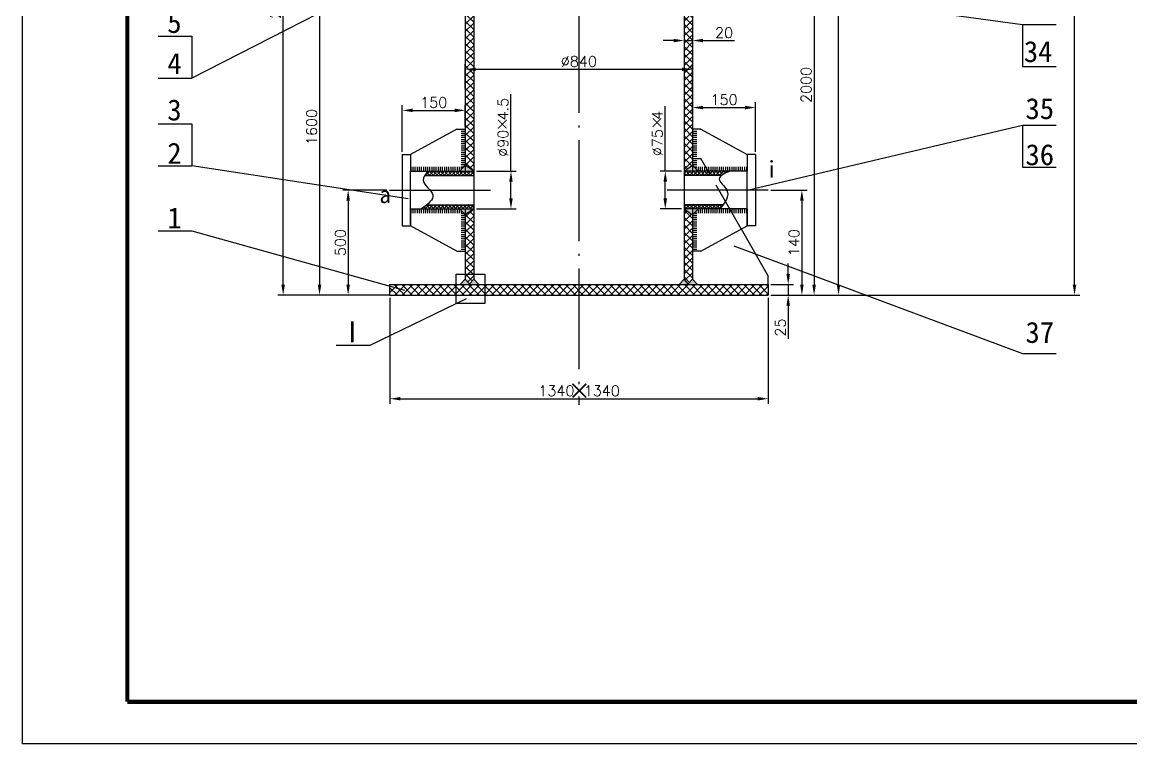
# Model space of a CAD drawing. Extents: x -699 to 795, y -2090 to -821.
# Drawn here: x 201.3 to 464.8, y -2090.2 to -1918.5 of the extents above; entities that cross this region are included whole.
import ezdxf

# ---------------------------------------------------------------- set-up
doc = ezdxf.new("R2010")
doc.units = 0
doc.header["$MEASUREMENT"] = 0
doc.linetypes.add('ACAD_ISO02W100', pattern=[15, 12, -3])
doc.linetypes.add('ACAD_ISO04W100', pattern=[30.5, 24, -3, 0.5, -3])
doc.layers.get('DEFPOINTS').update_dxf_attribs({"linetype": 'CONTINUOUS'})
for name, color, linetype in [('中线', 1, 'ACAD_ISO04W100'), ('标注', 5, 'CONTINUOUS'), ('细线', 4, 'CONTINUOUS'), ('虚线', 3, 'ACAD_ISO02W100'), ('边框线', 7, 'CONTINUOUS')]:
    doc.layers.add(name, color=color, linetype=linetype)
doc.styles.get("Standard").update_dxf_attribs({"font": 'txt.shx'})
doc.styles.add('临时', font='SIMFANG.TTF', dxfattribs={"height": 4})
doc.styles.add('文字', font='SIMFANG.TTF', dxfattribs={"height": 5})
doc.dimstyles.get("Standard").update_dxf_attribs({"dimtxt": 2.5, "dimasz": 2.5, "dimexe": 1.25, "dimexo": 0.625, "dimtad": 1, "dimdec": 4, "dimdsep": 46, "dimlunit": 6, "dimtxsty": 'Standard', "dimcen": 2.5, "dimadec": 0, "dimazin": 0, "dimtfac": 1, "dimtdec": 4, "dimtmove": 0, "dimatfit": 3, "dimfxl": 1, "dimtolj": 1, "dimtzin": 0, "dimarcsym": 0})
pattern_1 = [(90, (2824.7265, -1577.3854), (-0.5, 1e-16), [])]
pattern_2 = [(270, (2824.7265, -2339.4735), (-0.5, -1e-16), [])]
pattern_3 = [(90, (-2157.4838, -1577.3854), (0.5, 1e-16), [])]
pattern_4 = [(270, (-2157.4838, -2339.4735), (0.5, -1e-16), [])]
pattern_5 = [(45, (-113.764, -71.2914), (-0.44194174, 0.44194174), []), (135, (-113.764, -71.2914), (-0.44194174, -0.44194174), [])]
pattern_6 = [(45, (-113.764, -71.2914), (-0.8838835, 0.8838835), []), (135, (-113.764, -71.2914), (-0.8838835, -0.8838835), [])]

# ---------------------------------------------------------------- blocks, each defined once
blk = doc.blocks.new('*D47')
at = {"layer": 'DEFPOINTS', "color": 0}
for p in [(288.7, -1983.43), (378.62, -1983.43), (378.62, -2008.07)]:
    blk.add_point(p, dxfattribs=at)
at = {"layer": '标注', "color": 0, "lineweight": -2}
for p, q in [((288.7, -1984.05), (288.7, -2009.32)), ((378.62, -1984.05), (378.62, -2009.32)), ((291.2, -2008.07), (376.12, -2008.07))]:
    blk.add_line(p, q, dxfattribs=at)
at = {"layer": '标注', "color": 0}
for points in [[(291.2, -2007.65), (291.2, -2008.48), (288.7, -2008.07)], [(376.12, -2007.65), (376.12, -2008.48), (378.62, -2008.07)]]:
    blk.add_solid(points, dxfattribs=at)
at = {"layer": '标注', "color": 0, "insert": (333.66, -2006.19), "char_height": 2.5, "attachment_point": 5}
blk.add_mtext('\\A1;1340 1340', dxfattribs=at)
blk = doc.blocks.new('*D48')
at = {"layer": 'DEFPOINTS', "color": 0}
for p in [(378.62, -1980.93), (378.62, -1983.43), (383.36, -1983.43)]:
    blk.add_point(p, dxfattribs=at)
at = {"layer": '标注', "color": 0, "lineweight": -2}
for p, q in [((383.36, -1978.43), (383.36, -1975.93)), ((379.25, -1980.93), (384.61, -1980.93)), ((383.36, -1980.93), (383.36, -1983.43)), ((379.25, -1983.43), (384.61, -1983.43)), ((383.36, -1985.93), (383.36, -1993.85))]:
    blk.add_line(p, q, dxfattribs=at)
at = {"layer": '标注', "color": 0}
for points in [[(382.95, -1978.43), (383.78, -1978.43), (383.36, -1980.93)], [(382.95, -1985.93), (383.78, -1985.93), (383.36, -1983.43)]]:
    blk.add_solid(points, dxfattribs=at)
at = {"layer": '标注', "color": 0, "insert": (381.49, -1991.14), "char_height": 2.5, "attachment_point": 5, "rotation": 90}
blk.add_mtext('\\A1;25', dxfattribs=at)
blk = doc.blocks.new('*D49')
at = {"layer": 'DEFPOINTS', "color": 0}
for p in [(360.62, -1929.71), (306.62, -1934.86), (360.62, -1935.66)]:
    blk.add_point(p, dxfattribs=at)
at = {"layer": '标注', "color": 0, "lineweight": -2}
for p, q in [((306.62, -1934.24), (306.62, -1928.46)), ((360.62, -1935.04), (360.62, -1928.46)), ((309.12, -1929.71), (358.12, -1929.71))]:
    blk.add_line(p, q, dxfattribs=at)
at = {"layer": '标注', "color": 0}
for points in [[(309.12, -1929.3), (309.12, -1930.13), (306.62, -1929.71)], [(358.12, -1929.3), (358.12, -1930.13), (360.62, -1929.71)]]:
    blk.add_solid(points, dxfattribs=at)
at = {"layer": '标注', "color": 0, "insert": (333.61, -1927.84), "char_height": 2.5, "attachment_point": 5}
blk.add_mtext('\\A1;%%c840', dxfattribs=at)
blk = doc.blocks.new('*D50')
at = {"layer": 'DEFPOINTS', "color": 0}
for p in [(358.62, -1919.98), (360.62, -1919.75), (360.62, -1922.86)]:
    blk.add_point(p, dxfattribs=at)
at = {"layer": '标注', "color": 0, "lineweight": -2}
for p, q in [((358.62, -1920.61), (358.62, -1924.11)), ((360.62, -1920.38), (360.62, -1924.11)), ((356.12, -1922.86), (353.62, -1922.86)), ((358.62, -1922.86), (360.62, -1922.86)), ((363.12, -1922.86), (370.62, -1922.86))]:
    blk.add_line(p, q, dxfattribs=at)
at = {"layer": '标注', "color": 0}
for points in [[(356.12, -1922.45), (356.12, -1923.28), (358.62, -1922.86)], [(363.12, -1922.45), (363.12, -1923.28), (360.62, -1922.86)]]:
    blk.add_solid(points, dxfattribs=at)
at = {"layer": '标注', "color": 0, "insert": (368.12, -1920.99), "char_height": 2.5, "attachment_point": 5}
blk.add_mtext('\\A1;20', dxfattribs=at)
blk = doc.blocks.new('*D51')
at = {"layer": 'DEFPOINTS', "color": 0}
for p in [(288.62, -1958.43), (278.78, -1983.43), (288.62, -1983.43)]:
    blk.add_point(p, dxfattribs=at)
at = {"layer": '标注', "color": 0, "lineweight": -2}
for p, q in [((288, -1958.43), (277.53, -1958.43)), ((278.78, -1960.93), (278.78, -1980.93)), ((288, -1983.43), (277.53, -1983.43))]:
    blk.add_line(p, q, dxfattribs=at)
at = {"layer": '标注', "color": 0}
for points in [[(278.36, -1960.93), (279.19, -1960.93), (278.78, -1958.43)], [(278.36, -1980.93), (279.19, -1980.93), (278.78, -1983.43)]]:
    blk.add_solid(points, dxfattribs=at)
at = {"layer": '标注', "color": 0, "insert": (276.9, -1970.93), "char_height": 2.5, "attachment_point": 5, "rotation": 90}
blk.add_mtext('\\A1;500', dxfattribs=at)
blk = doc.blocks.new('*D52')
at = {"layer": 'DEFPOINTS', "color": 0}
for p in [(293.62, -1903.43), (271.98, -1983.43), (278.78, -1983.43)]:
    blk.add_point(p, dxfattribs=at)
at = {"layer": '标注', "color": 0, "lineweight": -2}
for p, q in [((293, -1903.43), (270.73, -1903.43)), ((271.98, -1905.93), (271.98, -1980.93)), ((278.15, -1983.43), (270.73, -1983.43))]:
    blk.add_line(p, q, dxfattribs=at)
at = {"layer": '标注', "color": 0}
for points in [[(271.56, -1905.93), (272.39, -1905.93), (271.98, -1903.43)], [(271.56, -1980.93), (272.39, -1980.93), (271.98, -1983.43)]]:
    blk.add_solid(points, dxfattribs=at)
at = {"layer": '标注', "color": 0, "insert": (270.1, -1943.43), "char_height": 2.5, "attachment_point": 5, "rotation": 90}
blk.add_mtext('\\A1;1600', dxfattribs=at)
blk = doc.blocks.new('*D53')
at = {"layer": 'DEFPOINTS', "color": 0}
for p in [(263.32, -1843.43), (279.62, -1843.43), (278.78, -1983.43)]:
    blk.add_point(p, dxfattribs=at)
at = {"layer": '标注', "color": 0, "lineweight": -2}
for p, q in [((279, -1843.43), (262.07, -1843.43)), ((263.32, -1980.93), (263.32, -1845.93)), ((278.15, -1983.43), (262.07, -1983.43))]:
    blk.add_line(p, q, dxfattribs=at)
at = {"layer": '标注', "color": 0}
for points in [[(262.91, -1845.93), (263.74, -1845.93), (263.32, -1843.43)], [(262.91, -1980.93), (263.74, -1980.93), (263.32, -1983.43)]]:
    blk.add_solid(points, dxfattribs=at)
at = {"layer": '标注', "color": 0, "insert": (261.45, -1913.43), "char_height": 2.5, "attachment_point": 5, "rotation": 90}
blk.add_mtext('\\A1;2800', dxfattribs=at)
blk = doc.blocks.new('*D55')
at = {"layer": 'DEFPOINTS', "color": 0}
for p in [(378.62, -1958.43), (378.62, -1983.43), (386.62, -1983.43)]:
    blk.add_point(p, dxfattribs=at)
at = {"layer": '标注', "color": 0, "lineweight": -2}
for p, q in [((379.25, -1958.43), (387.87, -1958.43)), ((386.62, -1960.93), (386.62, -1980.93)), ((379.25, -1983.43), (387.87, -1983.43))]:
    blk.add_line(p, q, dxfattribs=at)
at = {"layer": '标注', "color": 0}
for points in [[(386.2, -1960.93), (387.03, -1960.93), (386.62, -1958.43)], [(386.2, -1980.93), (387.03, -1980.93), (386.62, -1983.43)]]:
    blk.add_solid(points, dxfattribs=at)
at = {"layer": '标注', "color": 0, "insert": (384.74, -1970.93), "char_height": 2.5, "attachment_point": 5, "rotation": 90}
blk.add_mtext('\\A1;140', dxfattribs=at)
blk = doc.blocks.new('*D56')
at = {"layer": 'DEFPOINTS', "color": 0}
for p in [(373.62, -1883.43), (378.62, -1983.43), (389.52, -1983.43)]:
    blk.add_point(p, dxfattribs=at)
at = {"layer": '标注', "color": 0, "lineweight": -2}
for p, q in [((374.25, -1883.43), (390.77, -1883.43)), ((389.52, -1885.93), (389.52, -1980.93)), ((379.25, -1983.43), (390.77, -1983.43))]:
    blk.add_line(p, q, dxfattribs=at)
at = {"layer": '标注', "color": 0}
for points in [[(389.1, -1885.93), (389.94, -1885.93), (389.52, -1883.43)], [(389.1, -1980.93), (389.94, -1980.93), (389.52, -1983.43)]]:
    blk.add_solid(points, dxfattribs=at)
at = {"layer": '标注', "color": 0, "insert": (387.64, -1933.43), "char_height": 2.5, "attachment_point": 5, "rotation": 90}
blk.add_mtext('\\A1;2000', dxfattribs=at)
blk = doc.blocks.new('*D57')
at = {"layer": 'DEFPOINTS', "color": 0}
for p in [(358.62, -1800.81), (395.32, -1800.81), (378.62, -1983.43)]:
    blk.add_point(p, dxfattribs=at)
at = {"layer": '标注', "color": 0, "lineweight": -2}
for p, q in [((359.25, -1800.81), (396.57, -1800.81)), ((395.32, -1980.93), (395.32, -1803.31)), ((379.25, -1983.43), (396.57, -1983.43))]:
    blk.add_line(p, q, dxfattribs=at)
at = {"layer": '标注', "color": 0}
for points in [[(394.91, -1803.31), (395.74, -1803.31), (395.32, -1800.81)], [(394.91, -1980.93), (395.74, -1980.93), (395.32, -1983.43)]]:
    blk.add_solid(points, dxfattribs=at)
at = {"layer": '标注', "color": 0, "insert": (393.45, -1892.12), "char_height": 2.5, "attachment_point": 5, "rotation": 90}
blk.add_mtext('\\A1;3300', dxfattribs=at)
blk = doc.blocks.new('*D64')
at = {"layer": 'DEFPOINTS', "color": 0}
for p in [(306.62, -1939.48), (306.62, -1943.93), (291.62, -1949.95)]:
    blk.add_point(p, dxfattribs=at)
at = {"layer": '标注', "color": 0, "lineweight": -2}
for p, q in [((291.62, -1949.32), (291.62, -1938.23)), ((306.62, -1943.3), (306.62, -1938.23)), ((294.12, -1939.48), (304.12, -1939.48))]:
    blk.add_line(p, q, dxfattribs=at)
at = {"layer": '标注', "color": 0}
for points in [[(294.12, -1939.06), (294.12, -1939.89), (291.62, -1939.48)], [(304.12, -1939.06), (304.12, -1939.89), (306.62, -1939.48)]]:
    blk.add_solid(points, dxfattribs=at)
at = {"layer": '标注', "color": 0, "insert": (299.12, -1937.6), "char_height": 2.5, "attachment_point": 5}
blk.add_mtext('\\A1;150', dxfattribs=at)
blk = doc.blocks.new('*D65')
at = {"layer": 'DEFPOINTS', "color": 0}
for p in [(375.62, -1938.81), (360.62, -1940.97), (375.62, -1949.95)]:
    blk.add_point(p, dxfattribs=at)
at = {"layer": '标注', "color": 0, "lineweight": -2}
for p, q in [((360.62, -1940.34), (360.62, -1937.56)), ((363.12, -1938.81), (373.12, -1938.81)), ((375.62, -1949.32), (375.62, -1937.56))]:
    blk.add_line(p, q, dxfattribs=at)
at = {"layer": '标注', "color": 0}
for points in [[(363.12, -1938.39), (363.12, -1939.22), (360.62, -1938.81)], [(373.12, -1938.39), (373.12, -1939.22), (375.62, -1938.81)]]:
    blk.add_solid(points, dxfattribs=at)
at = {"layer": '标注', "color": 0, "insert": (368.12, -1936.93), "char_height": 2.5, "attachment_point": 5}
blk.add_mtext('\\A1;150', dxfattribs=at)
blk = doc.blocks.new('*D74')
at = {"layer": 'DEFPOINTS', "color": 0}
for p in [(308.62, -1953.93), (317.47, -1953.93), (308.62, -1962.93)]:
    blk.add_point(p, dxfattribs=at)
at = {"layer": '标注', "color": 0, "lineweight": -2}
for p, q in [((317.47, -1953.93), (317.47, -1935.6)), ((309.25, -1953.93), (318.72, -1953.93)), ((317.47, -1960.43), (317.47, -1956.43)), ((309.25, -1962.93), (318.72, -1962.93))]:
    blk.add_line(p, q, dxfattribs=at)
at = {"layer": '标注', "color": 0}
for points in [[(317.05, -1956.43), (317.88, -1956.43), (317.47, -1953.93)], [(317.05, -1960.43), (317.88, -1960.43), (317.47, -1962.93)]]:
    blk.add_solid(points, dxfattribs=at)
at = {"layer": '标注', "color": 0, "insert": (315.59, -1943.51), "char_height": 2.5, "attachment_point": 5, "rotation": 90}
blk.add_mtext('\\A1;%%c90 4.5', dxfattribs=at)
blk = doc.blocks.new('*D75')
at = {"layer": 'DEFPOINTS', "color": 0}
for p in [(354.15, -1953.93), (358.62, -1953.93), (358.62, -1962.93)]:
    blk.add_point(p, dxfattribs=at)
at = {"layer": '标注', "color": 0, "lineweight": -2}
for p, q in [((354.15, -1953.93), (354.15, -1938.51)), ((358, -1953.93), (352.9, -1953.93)), ((354.15, -1960.43), (354.15, -1956.43)), ((358, -1962.93), (352.9, -1962.93))]:
    blk.add_line(p, q, dxfattribs=at)
at = {"layer": '标注', "color": 0}
for points in [[(353.73, -1956.43), (354.57, -1956.43), (354.15, -1953.93)], [(353.73, -1960.43), (354.57, -1960.43), (354.15, -1962.93)]]:
    blk.add_solid(points, dxfattribs=at)
at = {"layer": '标注', "color": 0, "insert": (352.27, -1944.97), "char_height": 2.5, "attachment_point": 5, "rotation": 90}
blk.add_mtext('\\A1;%%c75 4', dxfattribs=at)
blk = doc.blocks.new('*D85')
at = {"layer": 'DEFPOINTS', "color": 0}
for p in [(333.62, -1318.14), (451.41, -1318.14), (389.52, -1983.43)]:
    blk.add_point(p, dxfattribs=at)
at = {"layer": '标注', "color": 0, "lineweight": -2}
for p, q in [((334.25, -1318.14), (452.66, -1318.14)), ((451.41, -1980.93), (451.41, -1320.64)), ((390.14, -1983.43), (452.66, -1983.43))]:
    blk.add_line(p, q, dxfattribs=at)
at = {"layer": '标注', "color": 0}
for points in [[(450.99, -1320.64), (451.83, -1320.64), (451.41, -1318.14)], [(450.99, -1980.93), (451.83, -1980.93), (451.41, -1983.43)]]:
    blk.add_solid(points, dxfattribs=at)
at = {"layer": '标注', "color": 0, "insert": (449.53, -1650.79), "char_height": 2.5, "attachment_point": 5, "rotation": 90}
blk.add_mtext('\\A1;~11305', dxfattribs=at)

msp = doc.modelspace()

# ---------------------------------------------------------------- hatches: boundary and pattern name
at = {"layer": '标注'}
h = msp.add_hatch(dxfattribs=at)
h.set_pattern_fill('ANSI37', color=256, scale=10, style=0)
h.set_pattern_definition(pattern_6)
h.paths.add_polyline_path([(308.62135, -1907.92946), (306.62135, -1909.33089), (306.62135, -1952.52802), (308.62135, -1953.92946)])
h.paths.add_polyline_path([(360.62135, -1889.33089), (358.62135, -1887.92946), (358.62135, -1953.92946), (360.62135, -1952.52802), (360.62135, -1926.45351)])
h = msp.add_hatch(dxfattribs=at)
h.set_pattern_fill('ANSI31', color=256, scale=4, angle=315, style=0)
h.set_pattern_definition([(0, (2824.7265, -1577.3854), (1e-16, 0.5), [])])
h.paths.add_polyline_path([(306.62135, -1943.92946), (305.62135, -1943.92946), (305.62135, -1952.92946), (306.24738, -1952.92946), (306.62135, -1952.52802)])
h = msp.add_hatch(dxfattribs=at)
h.set_pattern_fill('ANSI31', color=256, scale=4, angle=315, style=0)
h.set_pattern_definition([(180, (-2157.4838, -1577.3854), (-1e-16, 0.5), [])])
h.paths.add_polyline_path([(360.62135, -1943.92946), (361.62135, -1943.92946), (361.62135, -1952.92946), (360.99532, -1952.92946), (360.62135, -1952.52802)])
h = msp.add_hatch(dxfattribs=at)
h.set_pattern_fill('ANSI31', color=256, scale=4, angle=45, style=0)
h.set_pattern_definition(pattern_1)
h.paths.add_polyline_path([(306.24738, -1952.92946), (293.62135, -1952.92946), (293.62135, -1953.27035), (296.30195, -1953.92946), (305.3158, -1953.92946)])
h = msp.add_hatch(dxfattribs=at)
h.set_pattern_fill('ANSI31', color=256, scale=4, angle=45, style=0)
h.set_pattern_definition(pattern_1)
h.paths.add_polyline_path([(293.62135, -1953.27035), (293.62135, -1953.92946), (296.30195, -1953.92946)])
h = msp.add_hatch(dxfattribs=at)
h.set_pattern_fill('ANSI37', color=256, scale=5, style=0)
h.set_pattern_definition(pattern_5)
edge = h.paths.add_edge_path()
edge.add_line((308.62135, -1953.92946), (297.72652, -1953.92946))
edge.add_spline(control_points=[(297.72652, -1953.92946), (297.46316, -1954.26355), (297.1998, -1954.59764), (296.9946, -1954.92946)], knot_values=[0, 0, 0, 0, 1.108747596, 1.108747596, 1.108747596, 1.108747596], degree=3, periodic=0)
edge.add_line((296.9946, -1954.92946), (308.62135, -1954.92946))
edge.add_line((308.62135, -1954.92946), (308.62135, -1953.92946))
edge = h.paths.add_edge_path()
edge.add_line((308.62135, -1961.92946), (297.50369, -1961.92946))
edge.add_spline(control_points=[(297.50369, -1961.92946), (297.10954, -1962.26337), (296.66803, -1962.59641), (296.22652, -1962.92946)], knot_values=[9.59120489, 9.59120489, 9.59120489, 9.59120489, 10.875997961, 10.875997961, 10.875997961, 10.875997961], degree=3, periodic=0)
edge.add_line((296.22652, -1962.92946), (308.62135, -1962.92946))
edge.add_line((308.62135, -1962.92946), (308.62135, -1961.92946))
h = msp.add_hatch(color=256, dxfattribs=at)
h.paths.add_polyline_path([(306.62135, -1952.52802), (306.62135, -1953.92946), (308.62135, -1953.92946)])
h.paths.add_polyline_path([(306.62135, -1952.52802), (305.3158, -1953.92946), (306.62135, -1953.92946)])
h = msp.add_hatch(color=256, dxfattribs=at)
h.paths.add_polyline_path([(360.62135, -1952.52802), (360.62135, -1953.92946), (358.62135, -1953.92946)])
h.paths.add_polyline_path([(360.62135, -1952.52802), (361.9269, -1953.92946), (360.62135, -1953.92946)])
h = msp.add_hatch(dxfattribs=at)
h.set_pattern_fill('ANSI37', color=256, scale=5, style=0)
h.set_pattern_definition(pattern_5)
h.paths.add_polyline_path([(364.33563, -1953.92946), (358.62135, -1953.92946), (358.62135, -1954.92946), (364.90706, -1954.92946)])
edge = h.paths.add_edge_path()
edge.add_line((367.8758, -1961.92946), (358.62135, -1961.92946))
edge.add_line((358.62135, -1961.92946), (358.62135, -1962.92946))
edge.add_line((358.62135, -1962.92946), (367.12135, -1962.92946))
edge.add_spline(control_points=[(367.12135, -1962.92946), (367.37941, -1962.59581), (367.63748, -1962.26217), (367.8758, -1961.92946)], knot_values=[10.109726698, 10.109726698, 10.109726698, 10.109726698, 11.154785465, 11.154785465, 11.154785465, 11.154785465], degree=3, periodic=0)
edge = h.paths.add_edge_path()
edge.add_spline(control_points=[(367.56262, -1954.92946), (368.05544, -1954.57503), (368.78581, -1954.25224), (369.51618, -1953.92946)], knot_values=[0, 0, 0, 0, 1.802773522, 1.802773522, 1.802773522, 1.802773522], degree=3, periodic=0)
edge.add_line((369.51618, -1953.92946), (364.33563, -1953.92946))
edge.add_line((364.33563, -1953.92946), (364.90706, -1954.92946))
edge.add_line((364.90706, -1954.92946), (367.56262, -1954.92946))
h = msp.add_hatch(dxfattribs=at)
h.set_pattern_fill('ANSI31', color=256, scale=4, angle=45, style=0)
h.set_pattern_definition(pattern_3)
h.paths.add_polyline_path([(360.99532, -1952.92946), (373.62135, -1952.92946), (373.62135, -1953.27035), (370.94074, -1953.92946), (361.9269, -1953.92946)])
h = msp.add_hatch(dxfattribs=at)
h.set_pattern_fill('ANSI31', color=256, scale=4, angle=45, style=0)
h.set_pattern_definition(pattern_3)
h.paths.add_polyline_path([(373.62135, -1953.27035), (373.62135, -1953.92946), (370.94074, -1953.92946)])
h = msp.add_hatch(dxfattribs=at)
h.set_pattern_fill('ANSI31', color=256, scale=4, angle=45, style=0)
h.set_pattern_definition(pattern_2)
h.paths.add_polyline_path([(306.24738, -1963.92946), (293.62135, -1963.92946), (293.62135, -1963.58856), (296.30195, -1962.92946), (305.3158, -1962.92946)])
h = msp.add_hatch(dxfattribs=at)
h.set_pattern_fill('ANSI31', color=256, scale=4, angle=45, style=0)
h.set_pattern_definition(pattern_2)
h.paths.add_polyline_path([(293.62135, -1963.58856), (293.62135, -1962.92946), (296.30195, -1962.92946)])
h = msp.add_hatch(color=256, dxfattribs=at)
h.paths.add_polyline_path([(306.62135, -1962.92946), (305.3158, -1962.92946), (306.62135, -1964.33089)])
h.paths.add_polyline_path([(308.62135, -1962.92946), (306.62135, -1962.92946), (306.62135, -1963.52802), (306.62135, -1964.33089)])
h = msp.add_hatch(dxfattribs=at)
h.set_pattern_fill('ANSI37', color=256, scale=10, style=0)
h.set_pattern_definition(pattern_6)
h.paths.add_polyline_path([(308.62135, -1962.92946), (306.62135, -1964.33089), (306.62135, -1979.65942), (307.62135, -1980.7298), (308.62135, -1979.65942)])
h = msp.add_hatch(color=256, dxfattribs=at)
h.paths.add_polyline_path([(360.62135, -1962.92946), (361.9269, -1962.92946), (360.62135, -1964.33089)])
h.paths.add_polyline_path([(358.62135, -1962.92946), (360.62135, -1962.92946), (360.62135, -1963.52802), (360.62135, -1964.33089)])
h = msp.add_hatch(dxfattribs=at)
h.set_pattern_fill('ANSI37', color=256, scale=10, style=0)
h.set_pattern_definition(pattern_6)
h.paths.add_polyline_path([(360.62135, -1964.33089), (358.62135, -1962.92946), (358.62135, -1979.65942), (359.62135, -1980.7298), (360.62135, -1979.65942)])
h = msp.add_hatch(dxfattribs=at)
h.set_pattern_fill('ANSI31', color=256, scale=4, angle=45, style=0)
h.set_pattern_definition(pattern_4)
h.paths.add_polyline_path([(360.99532, -1963.92946), (373.62135, -1963.92946), (373.62135, -1963.58856), (370.94074, -1962.92946), (361.9269, -1962.92946)])
h = msp.add_hatch(dxfattribs=at)
h.set_pattern_fill('ANSI31', color=256, scale=4, angle=45, style=0)
h.set_pattern_definition(pattern_4)
h.paths.add_polyline_path([(373.62135, -1963.58856), (373.62135, -1962.92946), (370.94074, -1962.92946)])
h = msp.add_hatch(dxfattribs=at)
h.set_pattern_fill('ANSI31', color=256, scale=4, angle=315, style=0)
h.set_pattern_definition([(0, (2824.7265, -2339.4735), (1e-16, -0.5), [])])
h.paths.add_polyline_path([(306.62135, -1972.92946), (305.62135, -1972.92946), (305.62135, -1963.92946), (306.24738, -1963.92946), (306.62135, -1964.33089)])
h = msp.add_hatch(dxfattribs=at)
h.set_pattern_fill('ANSI31', color=256, scale=4, angle=315, style=0)
h.set_pattern_definition([(180, (-2157.4838, -2339.4735), (-1e-16, -0.5), [])])
h.paths.add_polyline_path([(360.62135, -1972.92946), (361.62135, -1972.92946), (361.62135, -1963.92946), (360.99532, -1963.92946), (360.62135, -1964.33089)])
h = msp.add_hatch(dxfattribs=at)
h.set_pattern_fill('ANSI37', color=256, scale=10, style=0)
h.set_pattern_definition(pattern_6)
h.paths.add_polyline_path([(333.62135, -1983.42946), (333.62135, -1980.92946), (288.62135, -1980.92946), (288.62135, -1983.42946)])
h.paths.add_polyline_path([(333.62135, -1980.92946), (333.62135, -1983.42946), (378.62135, -1983.42946), (378.62135, -1980.92946)])
for points in [[(306.62135, -1979.65942), (305.43482, -1980.92946), (309.80788, -1980.92946), (308.62135, -1979.65942), (307.62135, -1980.7298)], [(358.62135, -1979.65942), (357.43482, -1980.92946), (361.80788, -1980.92946), (360.62135, -1979.65942), (359.62135, -1980.7298)]]:
    msp.add_hatch(color=256, dxfattribs=at).paths.add_polyline_path(points)

# ---------------------------------------------------------------- linework, layer by layer
at = {"layer": '中线'}
for p, q in [((333.62135, -1306.07155), (333.62135, -2009.50839)), ((288.62135, -1958.42946), (313.0935, -1958.42946)), ((378.62135, -1958.42946), (354.14919, -1958.42946))]:
    msp.add_line(p, q, dxfattribs=at)
at = {"layer": '标注'}
for p, q in [((334.77493, -1904.82503), (439.0769, -1919.01579)), ((292.85698, -1905.45905), (241.59008, -1931.79336)), ((373.62135, -1958.42946), (439.0769, -1943.00936)), ((293.02695, -1960.54239), (241.59008, -1952.68628)), ((241.59008, -1968.15301), (292.12845, -1982.2212)), ((370.41888, -1971.68633), (439.0769, -1997.27143)), ((288.62135, -1983.42946), (275.52627, -1983.42946)), ((306.79322, -1984.31396), (283.90634, -1995.40019))]:
    msp.add_line(p, q, dxfattribs=at)
msp.add_lwpolyline([(304.42903, -1978.42631), (311.23982, -1978.42631), (311.23982, -1985.43229), (304.42903, -1985.43229)], close=True, dxfattribs=at)
for points in [[(297.72652, -1953.92946), (296.61064, -1956.15141), (298.88501, -1959.55846), (296.22652, -1962.92946)], [(369.51618, -1953.92946), (366.95493, -1955.80915), (368.76753, -1958.42946), (367.12135, -1962.92946)]]:
    msp.add_spline(points, degree=3, dxfattribs=at)
at = {"layer": '细线'}
for p in [(201.29931, -1249.16404), (795.29931, -2090.16404)]:
    msp.add_line(p, (201.29931, -2090.16404), dxfattribs=at)
at = {"layer": '虚线'}
for p in [(360.62135, -1950.92946), (372.19871, -1967.68984)]:
    msp.add_line(p, (362.62135, -1950.92946), dxfattribs=at)
at = {"layer": '边框线'}
for p, q in [((358.62135, -1847.42946), (358.62135, -1953.92946)), ((308.62135, -1883.42946), (308.62135, -1965.92946)), ((360.62135, -1887.92946), (360.62135, -1943.92946)), ((306.62135, -1907.92946), (306.62135, -1953.92946)), ((439.0769, -1919.01579), (447.0769, -1919.01579)), ((439.0769, -1919.01579), (439.0769, -1929.01579)), ((233.59008, -1921.79336), (241.59008, -1921.79336)), ((241.59008, -1921.79336), (241.59008, -1931.79336)), ((358.62135, -1925.12946), (358.62135, -1979.65942)), ((360.62135, -1926.45351), (360.62135, -1953.92946)), ((439.0769, -1929.01579), (447.0769, -1929.01579)), ((233.59008, -1931.79336), (241.59008, -1931.79336)), ((233.59008, -1942.68628), (241.59008, -1942.68628)), ((241.59008, -1942.68628), (241.59008, -1952.68628)), ((304.62135, -1943.92946), (293.62135, -1949.94738)), ((304.62135, -1943.92946), (306.62135, -1943.92946)), ((362.62135, -1943.92946), (360.62135, -1943.92946)), ((362.62135, -1943.92946), (373.62135, -1949.94738)), ((439.0769, -1943.00936), (447.0769, -1943.00936)), ((439.0769, -1943.00936), (439.0769, -1953.00936)), ((291.62135, -1949.94738), (293.62135, -1949.94738)), ((291.62135, -1949.94738), (291.62135, -1966.91153)), ((293.62135, -1949.94738), (293.62135, -1953.92946)), ((375.62135, -1949.94738), (373.62135, -1949.94738)), ((373.62135, -1949.94738), (373.62135, -1953.92946)), ((375.62135, -1949.94738), (375.62135, -1966.91153)), ((233.59008, -1952.68628), (241.59008, -1952.68628)), ((293.62135, -1953.92946), (308.62135, -1953.92946)), ((293.62135, -1966.91153), (293.62135, -1953.92946)), ((296.9946, -1954.92946), (308.62135, -1954.92946)), ((306.62135, -1952.52802), (305.3158, -1953.92946)), ((308.62135, -1953.92946), (306.62135, -1952.52802)), ((358.62135, -1953.92946), (360.62135, -1952.52802)), ((373.62135, -1953.92946), (358.62135, -1953.92946)), ((367.56262, -1954.92946), (358.62135, -1954.92946)), ((360.62135, -1952.52802), (361.9269, -1953.92946)), ((373.62135, -1966.91153), (373.62135, -1953.92946)), ((439.0769, -1953.00936), (447.0769, -1953.00936)), ((293.62135, -1962.92946), (308.62135, -1962.92946)), ((293.62135, -1962.92946), (293.62135, -1966.91153)), ((297.50369, -1961.92946), (308.62135, -1961.92946)), ((306.62135, -1964.33089), (305.3158, -1962.92946)), ((306.62135, -1964.33089), (305.3158, -1962.92946)), ((306.62135, -1962.92946), (306.62135, -1979.65942)), ((308.62135, -1962.92946), (306.62135, -1964.33089)), ((306.62135, -1962.92946), (306.62135, -1963.52802)), ((308.62135, -1961.92946), (308.62135, -1979.65942)), ((367.8758, -1961.92946), (358.62135, -1961.92946)), ((358.62135, -1962.92946), (360.62135, -1964.33089)), ((373.62135, -1962.92946), (358.62135, -1962.92946)), ((360.62135, -1964.33089), (361.9269, -1962.92946)), ((360.62135, -1964.33089), (361.9269, -1962.92946)), ((360.62135, -1962.92946), (360.62135, -1963.52802)), ((360.62135, -1962.92946), (360.62135, -1979.65942)), ((373.62135, -1962.92946), (373.62135, -1966.91153)), ((233.59008, -1968.15301), (241.59008, -1968.15301)), ((291.62135, -1966.91153), (293.62135, -1966.91153)), ((304.62135, -1972.92946), (293.62135, -1966.91153)), ((304.62135, -1972.92946), (293.62135, -1966.91153)), ((362.62135, -1972.92946), (373.62135, -1966.91153)), ((362.62135, -1972.92946), (373.62135, -1966.91153)), ((372.19871, -1967.68984), (378.62135, -1978.92946)), ((375.62135, -1966.91153), (373.62135, -1966.91153)), ((304.62135, -1972.92946), (306.62135, -1972.92946)), ((304.62135, -1972.92946), (306.62135, -1972.92946)), ((362.62135, -1972.92946), (360.62135, -1972.92946)), ((362.62135, -1972.92946), (360.62135, -1972.92946)), ((288.62135, -1980.92946), (378.62135, -1980.92946)), ((288.62135, -1980.92946), (288.62135, -1983.42946)), ((305.43482, -1980.92946), (306.62135, -1979.65942)), ((307.62135, -1980.7298), (306.62135, -1979.65942)), ((307.62135, -1980.7298), (308.62135, -1979.65942)), ((309.80788, -1980.92946), (308.62135, -1979.65942)), ((357.43482, -1980.92946), (358.62135, -1979.65942)), ((359.62135, -1980.7298), (358.62135, -1979.65942)), ((359.62135, -1980.7298), (360.62135, -1979.65942)), ((361.80788, -1980.92946), (360.62135, -1979.65942)), ((378.62135, -1980.92946), (378.62135, -1978.92946)), ((378.62135, -1980.92946), (378.62135, -1983.42946)), ((288.62135, -1983.42946), (378.62135, -1983.42946)), ((283.90634, -1995.40019), (275.90634, -1995.40019)), ((439.0769, -1997.27143), (447.0769, -1997.27143))]:
    msp.add_line(p, q, dxfattribs=at)
at = {"layer": '边框线', "const_width": 1}
for points in [[(226.29931, -1259.16404), (226.29931, -2080.16404)], [(226.29931, -2080.16404), (785.29931, -2080.16404)]]:
    msp.add_lwpolyline(points, dxfattribs=at)

# ---------------------------------------------------------------- texts
at = {"layer": '标注', "style": '文字'}
for s, p in [('5', (235.79385, -1921.0489)), ('34', (439.36645, -1927.98592)), ('4', (235.79385, -1930.84257)), ('35', (439.75562, -1941.5522)), ('3', (235.79385, -1941.86304)), ('2', (235.79385, -1952.17005)), ('36', (439.75562, -1952.5152)), ('1', (235.79385, -1967.56465)), ('37', (439.75562, -1994.7825))]:
    msp.add_text(s, height=5, dxfattribs=at).set_placement(p)
at = {"layer": '标注', "char_height": 2.5, "attachment_point": 1}
for s, insert, width in [('{\\fSimSun|b0|i0|c134|p2;×}', (313.70929, -1941.52958), 3.5469495), ('{\\fSimSun|b0|i0|c134|p54;×}', (350.47751, -1941.15222), 3.7371954)]:
    msp.add_mtext(s, dxfattribs=dict(at, insert=insert, width=width))
at = {"layer": '标注', "attachment_point": 1}
for s, insert, char_height, width, style in [('i', (378.07763, -1951.50721), 4, 67.7966794, '临时'), ('{\\H0.8x;a}', (286.20084, -1957.508), 5, 67.7966794, '文字'), ('Ⅰ', (276.37604, -1989.67449), 5, 10.9321006, '文字'), ('×', (330.99748, -2004.17893), 4, 3.0992172, '临时')]:
    msp.add_mtext(s, dxfattribs=dict(at, insert=insert, char_height=char_height, width=width, style=style))

# ---------------------------------------------------------------- dimensions: what is measured, and where the dimension line sits
at = {"layer": '标注'}
for base, p1, p2, text, picture, middle in [((451.40969, -1318.14312), (389.51927, -1983.42946), (333.62135, -1318.14312), '~11305', '*D85', (449.53469, -1650.78629)), ((395.32462, -1800.81329), (378.62135, -1983.42946), (358.62135, -1800.81329), '3300', '*D57', (393.44962, -1892.12137)), ((389.51927, -1983.42946), (373.62135, -1883.42946), (378.62135, -1983.42946), '2000', '*D56', (387.64427, -1933.42946)), ((317.46728, -1953.92946), (308.62135, -1962.92946), (308.62135, -1953.92946), '%%c90 4.5', '*D74', (315.59228, -1943.51279)), ((354.14919, -1953.92946), (358.62135, -1962.92946), (358.62135, -1953.92946), '%%c75 4', '*D75', (352.27419, -1944.97112)), ((278.77547, -1983.42946), (288.62135, -1958.42946), (288.62135, -1983.42946), '500', '*D51', (276.90047, -1970.92946)), ((386.61503, -1983.42946), (378.62135, -1958.42946), (378.62135, -1983.42946), '140', '*D55', (384.74003, -1970.92946))]:
    dim = msp.add_linear_dim(base=base, p1=p1, p2=p2, angle=90, text=text, dimstyle='Standard', dxfattribs=at)
    dim.commit()
    dim.dimension.update_dxf_attribs({"geometry": picture, "text_midpoint": middle})
for base, p1, p2, text, picture, middle in [((263.32296, -1843.42946), (278.77547, -1983.42946), (279.62135, -1843.42946), '2800', '*D53', (263.32296, -1913.42946)), ((271.97815, -1983.42946), (293.62135, -1903.42946), (278.77547, -1983.42946), '1600', '*D52', (271.97815, -1943.42946)), ((383.36459, -1983.42946), (378.62135, -1980.92946), (378.62135, -1983.42946), '25', '*D48', (383.36459, -1991.13779))]:
    dim = msp.add_linear_dim(base=base, p1=p1, p2=p2, angle=90, text=text, dimstyle='Standard', dxfattribs=at)
    dim.commit()
    dim.dimension.update_dxf_attribs({"geometry": picture, "text_midpoint": middle, "dimtype": 160})
for base, p1, p2, text, picture, middle in [((360.62135, -1922.86259), (358.62135, -1919.98404), (360.62135, -1919.75181), '20', '*D50', (368.12135, -1920.98759)), ((306.62135, -1939.47785), (291.62135, -1949.94738), (306.62135, -1943.92946), '150', '*D64', (299.12135, -1937.60285)), ((375.62135, -1938.80733), (360.62135, -1940.96501), (375.62135, -1949.94738), '150', '*D65', (368.12135, -1936.93233)), ((378.62135, -2008.06643), (288.70111, -1983.42946), (378.62135, -1983.42946), '1340 1340', '*D47', (333.66123, -2006.19143))]:
    dim = msp.add_linear_dim(base=base, p1=p1, p2=p2, text=text, dimstyle='Standard', dxfattribs=at)
    dim.commit()
    dim.dimension.update_dxf_attribs({"geometry": picture, "text_midpoint": middle})
dim = msp.add_linear_dim(base=(360.62135, -1929.71369), p1=(306.62135, -1934.86094), p2=(360.62135, -1935.66171), text='%%c840', dimstyle='Standard', dxfattribs=at)
dim.commit()
dim.dimension.update_dxf_attribs({"geometry": '*D49', "text_midpoint": (333.61402, -1929.71369), "dimtype": 160})

doc.saveas('drawing.dxf')
